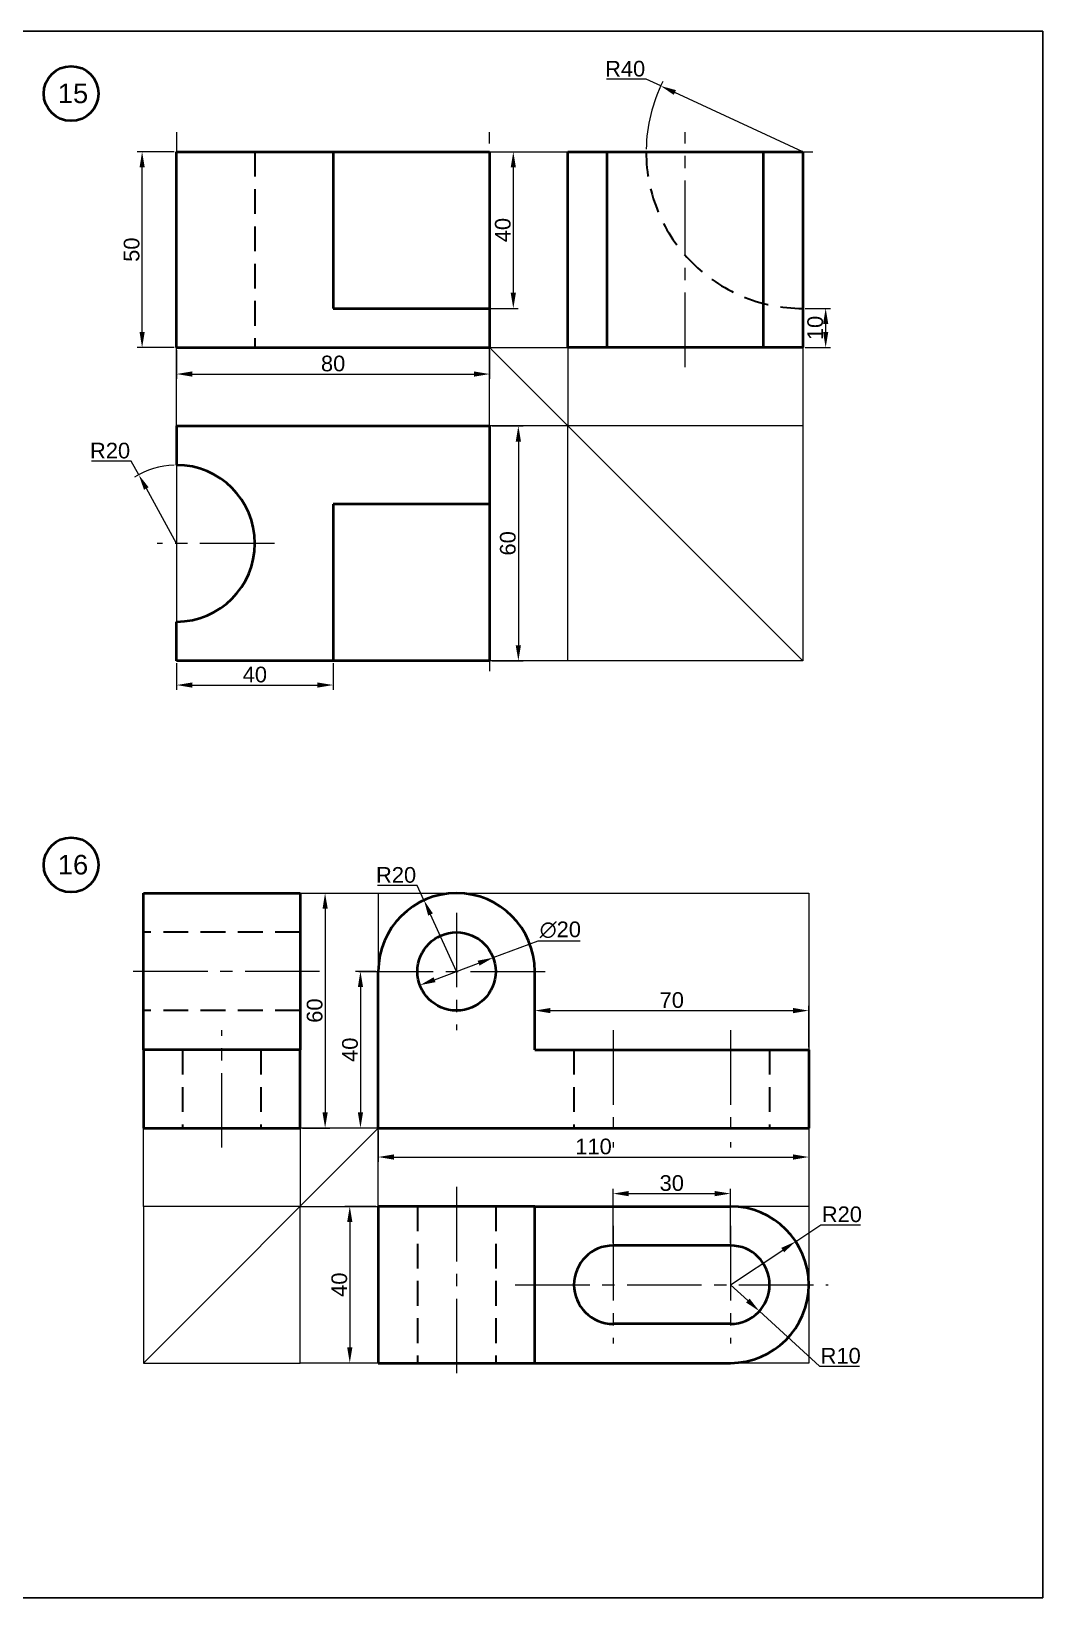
# Model space of a CAD drawing. Header units: millimetres. Extents: x 0 to 2700, y -450 to 400.
# Drawn here: x 1891.6 to 2150, y 0 to 400 of the extents above; entities that cross this region are included whole.
import ezdxf

# ---------------------------------------------------------------- set-up
doc = ezdxf.new("R2010")
doc.units = ezdxf.units.MM
doc.linetypes.add('CENTER2', pattern=[28.575, 19.05, -3.175, 3.175, -3.175])
doc.linetypes.add('DASHED2', pattern=[9.525, 6.35, -3.175])
for name, color, linetype, lineweight in [('Centre', 1, 'CENTER2', 20), ('Dim and Hatch', 6, 'Continuous', 20), ('Hidden', 3, 'DASHED2', 30), ('Object', 2, 'Continuous', 40), ('Projection', 5, 'Continuous', 5)]:
    doc.layers.add(name, color=color, linetype=linetype, lineweight=lineweight)
doc.styles.get("Standard").update_dxf_attribs({"font": 'arial.ttf'})
doc.dimstyles.new('ISO-25', dxfattribs={"dimtxt": 4, "dimasz": 4, "dimexe": 1.25, "dimexo": 0.625, "dimtad": 1, "dimtoh": 1, "dimdec": 0, "dimtxsty": 'Standard', "dimcen": 2.5, "dimclrd": 256, "dimclre": 256, "dimclrt": 256, "dimadec": 0, "dimazin": 0, "dimtfac": 1, "dimtdec": 0, "dimtmove": 0, "dimatfit": 2, "dimfxl": 1, "dimlwd": -1, "dimlwe": -1, "dimarcsym": 0})

# ---------------------------------------------------------------- blocks, each defined once
blk = doc.blocks.new('*D157')
at = {"layer": 'Defpoints', "color": 0, "transparency": 16777216}
for p in [(1919.87, 369.24), (1928.68, 369.24), (1928.68, 319.24)]:
    blk.add_point(p, dxfattribs=at)
at = {"layer": 'Dim and Hatch', "transparency": 16777216}
for p, q in [((1928.05, 369.24), (1918.62, 369.24)), ((1919.87, 323.24), (1919.87, 365.24)), ((1928.05, 319.24), (1918.62, 319.24))]:
    blk.add_line(p, q, dxfattribs=at)
for points in [[(1919.21, 365.24), (1920.54, 365.24), (1919.87, 369.24)], [(1919.21, 323.24), (1920.54, 323.24), (1919.87, 319.24)]]:
    blk.add_solid(points, dxfattribs=at)
at = {"layer": 'Dim and Hatch', "transparency": 16777216, "insert": (1917.2, 344.24), "char_height": 4, "attachment_point": 5, "rotation": 90}
blk.add_mtext('50', dxfattribs=at)
blk = doc.blocks.new('*D158')
at = {"layer": 'Defpoints', "color": 0, "transparency": 16777216}
for p in [(1928.68, 319.24), (2008.68, 319.24), (2008.68, 312.48)]:
    blk.add_point(p, dxfattribs=at)
at = {"layer": 'Dim and Hatch', "transparency": 16777216}
for p, q in [((1928.68, 318.61), (1928.68, 311.23)), ((2008.68, 318.61), (2008.68, 311.23)), ((1932.68, 312.48), (2004.68, 312.48))]:
    blk.add_line(p, q, dxfattribs=at)
for points in [[(1932.68, 313.15), (1932.68, 311.81), (1928.68, 312.48)], [(2004.68, 313.15), (2004.68, 311.81), (2008.68, 312.48)]]:
    blk.add_solid(points, dxfattribs=at)
at = {"layer": 'Dim and Hatch', "transparency": 16777216, "insert": (1968.68, 315.15), "char_height": 4, "attachment_point": 5}
blk.add_mtext('80', dxfattribs=at)
blk = doc.blocks.new('*D159')
at = {"layer": 'Defpoints', "color": 0, "transparency": 16777216}
for p in [(1919.01, 286.75), (1928.68, 269.24)]:
    blk.add_point(p, dxfattribs=at)
at = {"layer": 'Dim and Hatch', "transparency": 16777216}
for p, q in [((1917.08, 290.25), (1906.91, 290.25)), ((1919.01, 286.75), (1917.08, 290.25)), ((1928.68, 269.24), (1920.95, 283.24))]:
    blk.add_line(p, q, dxfattribs=at)
blk.add_arc((1928.68, 269.24), 20, 91.7905, 122.477, dxfattribs=at)
blk.add_solid([(1921.53, 283.57), (1920.36, 282.92), (1919.01, 286.75)], dxfattribs=at)
at = {"layer": 'Dim and Hatch', "transparency": 16777216, "insert": (1911.68, 292.91), "char_height": 4, "attachment_point": 5}
blk.add_mtext('R20', dxfattribs=at)
blk = doc.blocks.new('*D160')
at = {"layer": 'Defpoints', "color": 0, "transparency": 16777216}
for p in [(1928.68, 239.24), (1968.68, 239.24), (1968.68, 233.06)]:
    blk.add_point(p, dxfattribs=at)
at = {"layer": 'Dim and Hatch', "transparency": 16777216}
for p, q in [((1928.68, 238.61), (1928.68, 231.81)), ((1968.68, 238.61), (1968.68, 231.81)), ((1932.68, 233.06), (1964.68, 233.06))]:
    blk.add_line(p, q, dxfattribs=at)
for points in [[(1932.68, 233.72), (1932.68, 232.39), (1928.68, 233.06)], [(1964.68, 233.72), (1964.68, 232.39), (1968.68, 233.06)]]:
    blk.add_solid(points, dxfattribs=at)
at = {"layer": 'Dim and Hatch', "transparency": 16777216, "insert": (1948.68, 235.72), "char_height": 4, "attachment_point": 5}
blk.add_mtext('40', dxfattribs=at)
blk = doc.blocks.new('*D161')
at = {"layer": 'Defpoints', "color": 0, "transparency": 16777216}
for p in [(1968.68, 369.24), (1968.68, 329.24), (2014.72, 329.24)]:
    blk.add_point(p, dxfattribs=at)
at = {"layer": 'Dim and Hatch', "transparency": 16777216}
for p, q in [((1969.3, 369.24), (2015.97, 369.24)), ((2014.72, 365.24), (2014.72, 333.24)), ((1969.3, 329.24), (2015.97, 329.24))]:
    blk.add_line(p, q, dxfattribs=at)
for points in [[(2014.06, 365.24), (2015.39, 365.24), (2014.72, 369.24)], [(2014.06, 333.24), (2015.39, 333.24), (2014.72, 329.24)]]:
    blk.add_solid(points, dxfattribs=at)
at = {"layer": 'Dim and Hatch', "transparency": 16777216, "insert": (2012.06, 349.24), "char_height": 4, "attachment_point": 5, "rotation": 90}
blk.add_mtext('40', dxfattribs=at)
blk = doc.blocks.new('*D162')
at = {"layer": 'Defpoints', "color": 0, "transparency": 16777216}
for p in [(2008.68, 299.24), (2008.68, 239.24), (2016.01, 239.24)]:
    blk.add_point(p, dxfattribs=at)
at = {"layer": 'Dim and Hatch', "transparency": 16777216}
for p, q in [((2009.3, 299.24), (2017.26, 299.24)), ((2016.01, 295.24), (2016.01, 243.24)), ((2009.3, 239.24), (2017.26, 239.24))]:
    blk.add_line(p, q, dxfattribs=at)
for points in [[(2015.34, 295.24), (2016.68, 295.24), (2016.01, 299.24)], [(2015.34, 243.24), (2016.68, 243.24), (2016.01, 239.24)]]:
    blk.add_solid(points, dxfattribs=at)
at = {"layer": 'Dim and Hatch', "transparency": 16777216, "insert": (2013.34, 269.24), "char_height": 4, "attachment_point": 5, "rotation": 90}
blk.add_mtext('60', dxfattribs=at)
blk = doc.blocks.new('*D163')
at = {"layer": 'Defpoints', "color": 0, "transparency": 16777216}
for p in [(2052.38, 386.05), (2088.68, 369.24)]:
    blk.add_point(p, dxfattribs=at)
at = {"layer": 'Dim and Hatch', "transparency": 16777216}
for p, q in [((2048.69, 387.76), (2038.52, 387.76)), ((2052.38, 386.05), (2048.69, 387.76)), ((2088.68, 369.24), (2056.01, 384.37))]:
    blk.add_line(p, q, dxfattribs=at)
blk.add_arc((2088.68, 369.24), 40, 153.3485, 179.1048, dxfattribs=at)
blk.add_solid([(2056.29, 384.98), (2055.73, 383.77), (2052.38, 386.05)], dxfattribs=at)
at = {"layer": 'Dim and Hatch', "transparency": 16777216, "insert": (2043.3, 390.43), "char_height": 4, "attachment_point": 5}
blk.add_mtext('R40', dxfattribs=at)
blk = doc.blocks.new('*D164')
at = {"layer": 'Defpoints', "color": 0, "transparency": 16777216}
for p in [(2088.68, 329.24), (2088.68, 319.24), (2094.54, 319.24)]:
    blk.add_point(p, dxfattribs=at)
at = {"layer": 'Dim and Hatch', "transparency": 16777216}
for p, q in [((2089.3, 329.24), (2095.79, 329.24)), ((2094.54, 325.24), (2094.54, 323.24)), ((2089.3, 319.24), (2095.79, 319.24))]:
    blk.add_line(p, q, dxfattribs=at)
for points in [[(2093.88, 325.24), (2095.21, 325.24), (2094.54, 329.24)], [(2093.88, 323.24), (2095.21, 323.24), (2094.54, 319.24)]]:
    blk.add_solid(points, dxfattribs=at)
at = {"layer": 'Dim and Hatch', "transparency": 16777216, "insert": (2091.88, 324.24), "char_height": 4, "attachment_point": 5, "rotation": 90}
blk.add_mtext('10', dxfattribs=at)
blk = doc.blocks.new('*D165')
at = {"layer": 'Defpoints', "color": 0, "transparency": 16777216}
for p in [(1960.22, 179.92), (1960.22, 119.92), (1966.63, 119.92)]:
    blk.add_point(p, dxfattribs=at)
at = {"layer": 'Dim and Hatch', "transparency": 16777216}
for p, q in [((1960.85, 179.92), (1967.88, 179.92)), ((1966.63, 175.92), (1966.63, 123.92)), ((1960.85, 119.92), (1967.88, 119.92))]:
    blk.add_line(p, q, dxfattribs=at)
for points in [[(1965.97, 175.92), (1967.3, 175.92), (1966.63, 179.92)], [(1965.97, 123.92), (1967.3, 123.92), (1966.63, 119.92)]]:
    blk.add_solid(points, dxfattribs=at)
at = {"layer": 'Dim and Hatch', "transparency": 16777216, "insert": (1963.97, 149.92), "char_height": 4, "attachment_point": 5, "rotation": 90}
blk.add_mtext('60', dxfattribs=at)
blk = doc.blocks.new('*D166')
at = {"layer": 'Defpoints', "color": 0, "transparency": 16777216}
for p in [(2009.59, 163.44), (1990.86, 156.41)]:
    blk.add_point(p, dxfattribs=at)
at = {"layer": 'Dim and Hatch', "transparency": 16777216}
for p, q in [((2009.59, 163.44), (2021.08, 167.76)), ((2021.08, 167.76), (2031.77, 167.76)), ((1994.61, 157.81), (2005.84, 162.03))]:
    blk.add_line(p, q, dxfattribs=at)
for points in [[(2005.61, 162.66), (2006.08, 161.41), (2009.59, 163.44)], [(1994.37, 158.44), (1994.84, 157.19), (1990.86, 156.41)]]:
    blk.add_solid(points, dxfattribs=at)
at = {"layer": 'Dim and Hatch', "transparency": 16777216, "insert": (2026.74, 170.54), "char_height": 4, "attachment_point": 5}
blk.add_mtext('∅20', dxfattribs=at)
blk = doc.blocks.new('*D167')
at = {"layer": 'Defpoints', "color": 0, "transparency": 16777216}
for p in [(1991.9, 178.11), (2000.22, 159.92)]:
    blk.add_point(p, dxfattribs=at)
at = {"layer": 'Dim and Hatch', "transparency": 16777216}
for p, q in [((1990.17, 181.88), (1980, 181.88)), ((1991.9, 178.11), (1990.17, 181.88)), ((2000.22, 159.92), (1993.56, 174.47))]:
    blk.add_line(p, q, dxfattribs=at)
blk.add_solid([(1994.17, 174.75), (1992.96, 174.19), (1991.9, 178.11)], dxfattribs=at)
at = {"layer": 'Dim and Hatch', "transparency": 16777216, "insert": (1984.77, 184.55), "char_height": 4, "attachment_point": 5}
blk.add_mtext('R20', dxfattribs=at)
blk = doc.blocks.new('*D168')
at = {"layer": 'Defpoints', "color": 0, "transparency": 16777216}
for p in [(2086.89, 90.97), (2070.22, 79.92)]:
    blk.add_point(p, dxfattribs=at)
at = {"layer": 'Dim and Hatch', "transparency": 16777216}
for p, q in [((2086.89, 90.97), (2093.29, 95.21)), ((2093.29, 95.21), (2103.46, 95.21)), ((2070.22, 79.92), (2083.56, 88.76))]:
    blk.add_line(p, q, dxfattribs=at)
blk.add_solid([(2083.19, 89.32), (2083.93, 88.21), (2086.89, 90.97)], dxfattribs=at)
at = {"layer": 'Dim and Hatch', "transparency": 16777216, "insert": (2098.69, 97.88), "char_height": 4, "attachment_point": 5}
blk.add_mtext('R20', dxfattribs=at)
blk = doc.blocks.new('*D169')
at = {"layer": 'Defpoints', "color": 0, "transparency": 16777216}
for p in [(2070.22, 79.92), (2077.6, 73.17)]:
    blk.add_point(p, dxfattribs=at)
at = {"layer": 'Dim and Hatch', "transparency": 16777216}
for p, q in [((2070.22, 79.92), (2074.65, 75.87)), ((2077.6, 73.17), (2092.98, 59.09)), ((2092.98, 59.09), (2103.15, 59.09))]:
    blk.add_line(p, q, dxfattribs=at)
blk.add_solid([(2075.1, 76.36), (2074.2, 75.38), (2077.6, 73.17)], dxfattribs=at)
at = {"layer": 'Dim and Hatch', "transparency": 16777216, "insert": (2098.38, 61.76), "char_height": 4, "attachment_point": 5}
blk.add_mtext('R10', dxfattribs=at)
blk = doc.blocks.new('*D170')
at = {"layer": 'Defpoints', "color": 0, "transparency": 16777216}
for p in [(1980.22, 119.92), (2090.22, 119.92), (2090.22, 112.53)]:
    blk.add_point(p, dxfattribs=at)
at = {"layer": 'Dim and Hatch', "transparency": 16777216}
for p, q in [((1980.22, 119.3), (1980.22, 111.28)), ((2090.22, 119.3), (2090.22, 111.28)), ((1984.22, 112.53), (2086.22, 112.53))]:
    blk.add_line(p, q, dxfattribs=at)
for points in [[(1984.22, 113.2), (1984.22, 111.86), (1980.22, 112.53)], [(2086.22, 113.2), (2086.22, 111.86), (2090.22, 112.53)]]:
    blk.add_solid(points, dxfattribs=at)
at = {"layer": 'Dim and Hatch', "transparency": 16777216, "insert": (2035.22, 115.2), "char_height": 4, "attachment_point": 5}
blk.add_mtext('110', dxfattribs=at)
blk = doc.blocks.new('*D171')
at = {"layer": 'Defpoints', "color": 0, "transparency": 16777216}
for p in [(2090.22, 149.92), (2020.22, 139.92), (2090.22, 139.92)]:
    blk.add_point(p, dxfattribs=at)
at = {"layer": 'Dim and Hatch', "transparency": 16777216}
for p, q in [((2020.22, 140.55), (2020.22, 151.17)), ((2024.22, 149.92), (2086.22, 149.92)), ((2090.22, 140.55), (2090.22, 151.17))]:
    blk.add_line(p, q, dxfattribs=at)
for points in [[(2024.22, 150.59), (2024.22, 149.26), (2020.22, 149.92)], [(2086.22, 150.59), (2086.22, 149.26), (2090.22, 149.92)]]:
    blk.add_solid(points, dxfattribs=at)
at = {"layer": 'Dim and Hatch', "transparency": 16777216, "insert": (2055.22, 152.59), "char_height": 4, "attachment_point": 5}
blk.add_mtext('70', dxfattribs=at)
blk = doc.blocks.new('*D172')
at = {"layer": 'Defpoints', "color": 0, "transparency": 16777216}
for p in [(1980.22, 159.92), (1975.66, 119.92), (1980.22, 119.92)]:
    blk.add_point(p, dxfattribs=at)
at = {"layer": 'Dim and Hatch', "transparency": 16777216}
for p, q in [((1979.6, 159.92), (1974.41, 159.92)), ((1975.66, 155.92), (1975.66, 123.92)), ((1979.6, 119.92), (1974.41, 119.92))]:
    blk.add_line(p, q, dxfattribs=at)
for points in [[(1975, 155.92), (1976.33, 155.92), (1975.66, 159.92)], [(1975, 123.92), (1976.33, 123.92), (1975.66, 119.92)]]:
    blk.add_solid(points, dxfattribs=at)
at = {"layer": 'Dim and Hatch', "transparency": 16777216, "insert": (1973, 139.92), "char_height": 4, "attachment_point": 5, "rotation": 90}
blk.add_mtext('40', dxfattribs=at)
blk = doc.blocks.new('*D173')
at = {"layer": 'Defpoints', "color": 0, "transparency": 16777216}
for p in [(1980.22, 99.92), (1972.94, 59.92), (1980.22, 59.92)]:
    blk.add_point(p, dxfattribs=at)
at = {"layer": 'Dim and Hatch', "transparency": 16777216}
for p, q in [((1979.6, 99.92), (1971.69, 99.92)), ((1972.94, 95.92), (1972.94, 63.92)), ((1979.6, 59.92), (1971.69, 59.92))]:
    blk.add_line(p, q, dxfattribs=at)
for points in [[(1972.27, 95.92), (1973.6, 95.92), (1972.94, 99.92)], [(1972.27, 63.92), (1973.6, 63.92), (1972.94, 59.92)]]:
    blk.add_solid(points, dxfattribs=at)
at = {"layer": 'Dim and Hatch', "transparency": 16777216, "insert": (1970.27, 79.92), "char_height": 4, "attachment_point": 5, "rotation": 90}
blk.add_mtext('40', dxfattribs=at)
blk = doc.blocks.new('*D174')
at = {"layer": 'Defpoints', "color": 0, "transparency": 16777216}
for p in [(2070.22, 103.19), (2040.22, 89.92), (2070.22, 89.92)]:
    blk.add_point(p, dxfattribs=at)
at = {"layer": 'Dim and Hatch', "transparency": 16777216}
for p, q in [((2040.22, 90.55), (2040.22, 104.44)), ((2070.22, 90.55), (2070.22, 104.44)), ((2044.22, 103.19), (2066.22, 103.19))]:
    blk.add_line(p, q, dxfattribs=at)
for points in [[(2044.22, 103.85), (2044.22, 102.52), (2040.22, 103.19)], [(2066.22, 103.85), (2066.22, 102.52), (2070.22, 103.19)]]:
    blk.add_solid(points, dxfattribs=at)
at = {"layer": 'Dim and Hatch', "transparency": 16777216, "insert": (2055.22, 105.86), "char_height": 4, "attachment_point": 5}
blk.add_mtext('30', dxfattribs=at)

msp = doc.modelspace()

# ---------------------------------------------------------------- linework, layer by layer
msp.add_lwpolyline([(1650, 0), (2150, 0), (2150, 400), (1650, 400)], close=True)
at = {"layer": 'Centre'}
for p, q in [((1928.68, 374.24), (1928.68, 314.24)), ((2008.68, 314.24), (2008.68, 374.24)), ((2058.68, 314.24), (2058.68, 374.24)), ((2043.68, 369.24), (2093.68, 369.24)), ((2008.68, 284.24), (2008.68, 234.24)), ((1953.68, 269.24), (1923.68, 269.24)), ((2000.22, 174.92), (2000.22, 144.92)), ((1965.22, 159.92), (1915.22, 159.92)), ((1975.22, 159.92), (2025.22, 159.92)), ((1940.22, 114.92), (1940.22, 144.92)), ((2040.22, 144.92), (2040.22, 114.92)), ((2070.22, 144.92), (2070.22, 114.92)), ((2000.22, 104.92), (2000.22, 54.92)), ((2040.22, 94.92), (2040.22, 64.92)), ((2070.22, 94.92), (2070.22, 64.92)), ((2015.22, 79.92), (2095.22, 79.92))]:
    msp.add_line(p, q, dxfattribs=at)
at = {"layer": 'Hidden'}
for p, q in [((1948.68, 369.24), (1948.68, 319.24)), ((1960.22, 169.92), (1920.22, 169.92)), ((1960.22, 149.92), (1920.22, 149.92)), ((1930.22, 139.92), (1930.22, 119.92)), ((1950.22, 139.92), (1950.22, 119.92)), ((2030.22, 139.92), (2030.22, 119.92)), ((2080.22, 139.92), (2080.22, 119.92)), ((1990.22, 99.92), (1990.22, 59.92)), ((2010.22, 99.92), (2010.22, 59.92))]:
    msp.add_line(p, q, dxfattribs=at)
msp.add_arc((2088.68, 369.24), 40, 180, 270, dxfattribs=at)
at = {"layer": 'Object'}
for p, q in [((1928.68, 319.24), (1928.68, 369.24)), ((1928.68, 369.24), (1968.68, 369.24)), ((1968.68, 369.24), (1968.68, 329.24)), ((1968.68, 369.24), (2008.68, 369.24)), ((2008.68, 369.24), (2008.68, 329.24)), ((2028.68, 369.24), (2088.68, 369.24)), ((2028.68, 319.24), (2028.68, 369.24)), ((2038.68, 319.24), (2038.68, 369.24)), ((2078.68, 319.24), (2078.68, 369.24)), ((2088.68, 369.24), (2088.68, 319.24)), ((1968.68, 329.24), (2008.68, 329.24)), ((2008.68, 329.24), (2008.68, 319.24)), ((1928.68, 319.24), (2008.68, 319.24)), ((2088.68, 319.24), (2028.68, 319.24)), ((1928.68, 299.24), (2008.68, 299.24)), ((1928.68, 299.24), (1928.68, 289.24)), ((2008.68, 299.24), (2008.68, 279.24)), ((2008.68, 279.24), (1968.68, 279.24)), ((1968.68, 279.24), (1968.68, 239.24)), ((2008.68, 279.24), (2008.68, 239.24)), ((1928.68, 239.24), (1928.68, 249.24)), ((1968.68, 239.24), (1928.68, 239.24)), ((2008.68, 239.24), (1968.68, 239.24)), ((1920.22, 139.92), (1920.22, 179.92)), ((1920.22, 179.92), (1960.22, 179.92)), ((1960.22, 179.92), (1960.22, 139.92)), ((1980.22, 119.92), (1980.22, 159.92)), ((2020.22, 139.92), (2020.22, 159.92)), ((1960.22, 139.92), (1920.22, 139.92)), ((1920.22, 139.92), (1920.22, 119.92)), ((1960.22, 119.92), (1960.22, 139.92)), ((2020.22, 139.92), (2090.22, 139.92)), ((2090.22, 139.92), (2090.22, 119.92)), ((1920.22, 119.92), (1960.22, 119.92)), ((1980.22, 119.92), (2090.22, 119.92)), ((1980.22, 99.92), (1980.22, 59.92)), ((2020.22, 99.92), (1980.22, 99.92)), ((2020.22, 59.92), (2020.22, 99.92)), ((2020.22, 99.92), (2070.22, 99.92)), ((2070.22, 89.92), (2040.22, 89.92)), ((2070.22, 69.92), (2040.22, 69.92)), ((1980.22, 59.92), (2020.22, 59.92)), ((2020.22, 59.92), (2070.22, 59.92))]:
    msp.add_line(p, q, dxfattribs=at)
for centre, radius in [((1901.72, 384.11), 7), ((1901.72, 187.13), 7), ((2000.22, 159.92), 10)]:
    msp.add_circle(centre, radius, dxfattribs=at)
for centre, radius, start, end in [((1928.68, 269.24), 20, 270, 90), ((2000.22, 159.92), 20, 0, 180), ((2070.22, 79.92), 20, 270, 90), ((2040.22, 79.92), 10, 90, 270), ((2070.22, 79.92), 10, 270, 90)]:
    msp.add_arc(centre, radius, start, end, dxfattribs=at)
at = {"layer": 'Projection'}
for p, q in [((1928.68, 369.24), (2008.68, 369.24)), ((1928.68, 319.24), (1928.68, 369.24)), ((2008.68, 369.24), (2008.68, 319.24)), ((2008.68, 369.24), (2028.68, 369.24)), ((2028.68, 369.24), (2028.68, 319.24)), ((2028.68, 369.24), (2088.68, 369.24)), ((2088.68, 369.24), (2088.68, 319.24)), ((2008.68, 319.24), (1928.68, 319.24)), ((1928.68, 299.24), (1928.68, 319.24)), ((2008.68, 319.24), (2028.68, 319.24)), ((2008.68, 299.24), (2008.68, 319.24)), ((2008.68, 319.24), (2088.68, 239.24)), ((2088.68, 319.24), (2028.68, 319.24)), ((2028.68, 319.24), (2028.68, 299.24)), ((2088.68, 319.24), (2088.68, 299.24)), ((2008.68, 299.24), (1928.68, 299.24)), ((1928.68, 299.24), (1928.68, 239.24)), ((2008.68, 239.24), (2008.68, 299.24)), ((2028.68, 299.24), (2008.68, 299.24)), ((2088.68, 299.24), (2028.68, 299.24)), ((2028.68, 239.24), (2028.68, 299.24)), ((2088.68, 299.24), (2088.68, 239.24)), ((1928.68, 239.24), (2008.68, 239.24)), ((2028.68, 239.24), (2008.68, 239.24)), ((2088.68, 239.24), (2028.68, 239.24)), ((1920.22, 179.92), (1960.22, 179.92)), ((1920.22, 119.92), (1920.22, 179.92)), ((1960.22, 179.92), (1960.22, 119.92)), ((1960.22, 179.92), (1980.22, 179.92)), ((1980.22, 179.92), (1980.22, 119.92)), ((1980.22, 179.92), (2090.22, 179.92)), ((2090.22, 179.92), (2090.22, 119.92)), ((1960.22, 119.92), (1920.22, 119.92)), ((1920.22, 99.92), (1920.22, 119.92)), ((1980.22, 119.92), (1920.22, 59.92)), ((1980.22, 119.92), (1960.22, 119.92)), ((1960.22, 119.92), (1960.22, 99.92)), ((2090.22, 119.92), (1980.22, 119.92)), ((1980.22, 99.92), (1980.22, 119.92)), ((2090.22, 119.92), (2090.22, 99.92)), ((1960.22, 99.92), (1920.22, 99.92)), ((1920.22, 99.92), (1920.22, 59.92)), ((1960.22, 59.92), (1960.22, 99.92)), ((1960.22, 99.92), (1980.22, 99.92)), ((2090.22, 99.92), (1980.22, 99.92)), ((1980.22, 59.92), (1980.22, 99.92)), ((2090.22, 99.92), (2090.22, 59.92)), ((1920.22, 59.92), (1960.22, 59.92)), ((1980.22, 59.92), (1960.22, 59.92)), ((2090.22, 59.92), (1980.22, 59.92))]:
    msp.add_line(p, q, dxfattribs=at)

# ---------------------------------------------------------------- texts
at = {"layer": 'Object', "char_height": 5, "attachment_point": 1}
for s, insert in [('15', (1898.33, 386.66)), ('16', (1898.33, 189.69))]:
    msp.add_mtext_dynamic_manual_height_columns(s, width=42.3293, gutter_width=25, heights=[0], dxfattribs=dict(at, insert=insert))

# ---------------------------------------------------------------- dimensions: what is measured, and where the dimension line sits
at = {"layer": 'Dim and Hatch'}
for center, mpoint, picture, middle in [((2088.68, 369.24), (2052.38, 386.05), '*D163', (2043.3, 387.76)), ((1928.68, 269.24), (1919.01, 286.75), '*D159', (1911.68, 290.25)), ((2000.22, 159.92), (1991.9, 178.11), '*D167', (1984.77, 181.88)), ((2070.22, 79.92), (2086.89, 90.97), '*D168', (2098.69, 95.21)), ((2070.22, 79.92), (2077.6, 73.17), '*D169', (2098.38, 59.09))]:
    dim = msp.add_radius_dim(center=center, mpoint=mpoint, dimstyle='ISO-25', dxfattribs=at)
    dim.commit()
    dim.dimension.update_dxf_attribs({"geometry": picture, "text_midpoint": middle, "dimtype": 164})
for base, p1, p2, picture, middle in [((1919.87, 369.24), (1928.68, 319.24), (1928.68, 369.24), '*D157', (1917.2, 344.24)), ((2014.72, 329.24), (1968.68, 369.24), (1968.68, 329.24), '*D161', (2012.06, 349.24)), ((2094.54, 319.24), (2088.68, 329.24), (2088.68, 319.24), '*D164', (2091.88, 324.24)), ((2016.01, 239.24), (2008.68, 299.24), (2008.68, 239.24), '*D162', (2013.34, 269.24)), ((1966.63, 119.92), (1960.22, 179.92), (1960.22, 119.92), '*D165', (1963.97, 149.92)), ((1975.66, 119.92), (1980.22, 159.92), (1980.22, 119.92), '*D172', (1973, 139.92)), ((1972.94, 59.92), (1980.22, 99.92), (1980.22, 59.92), '*D173', (1970.27, 79.92))]:
    dim = msp.add_linear_dim(base=base, p1=p1, p2=p2, angle=90, dimstyle='ISO-25', dxfattribs=at)
    dim.commit()
    dim.dimension.update_dxf_attribs({"geometry": picture, "text_midpoint": middle})
for base, p1, p2, picture, middle in [((2008.68, 312.48), (1928.68, 319.24), (2008.68, 319.24), '*D158', (1968.68, 315.15)), ((1968.68, 233.06), (1928.68, 239.24), (1968.68, 239.24), '*D160', (1948.68, 235.72)), ((2090.22, 149.92), (2020.22, 139.92), (2090.22, 139.92), '*D171', (2055.22, 152.59)), ((2090.22, 112.53), (1980.22, 119.92), (2090.22, 119.92), '*D170', (2035.22, 115.2)), ((2070.22, 103.19), (2040.22, 89.92), (2070.22, 89.92), '*D174', (2055.22, 105.86))]:
    dim = msp.add_linear_dim(base=base, p1=p1, p2=p2, dimstyle='ISO-25', dxfattribs=at)
    dim.commit()
    dim.dimension.update_dxf_attribs({"geometry": picture, "text_midpoint": middle})
dim = msp.add_diameter_dim_2p(p1=(1990.86, 156.41), p2=(2009.59, 163.44), dimstyle='ISO-25', dxfattribs=at)
dim.commit()
dim.dimension.update_dxf_attribs({"geometry": '*D166', "text_midpoint": (2026.74, 167.76), "dimtype": 163})

doc.saveas('drawing.dxf')
